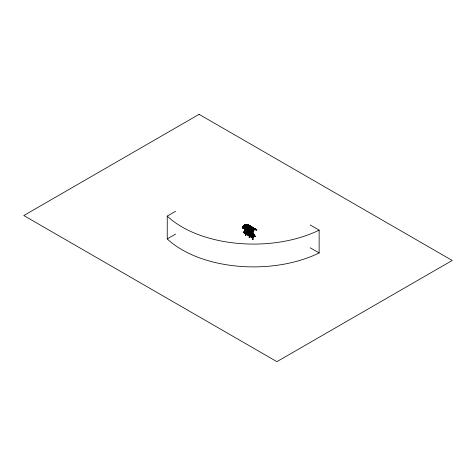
<?xml version="1.0" encoding="UTF-8"?>
<svg xmlns="http://www.w3.org/2000/svg" width="476" height="476" viewBox="0 0 476 476"><rect width="100%" height="100%" fill="white"/><g stroke="black" fill="none" stroke-linecap="round" stroke-linejoin="round"><path stroke-width="0.71" d="M245.301 232.115L245.527 229.015M245.521 232.127L245.747 229.027M249.085 234.359L249.418 231.205L249.347 233.746M252.435 236.215L252.768 233.061L252.655 236.227M253.03 237.512L252.679 237.869L243.278 232.395L243.736 232.145L252.899 237.744L243.587 232.359L243.95 232.02L253.327 237.494L253.631 237.173L244.164 231.901L244.248 231.086L253.672 236.495L253.631 237.024L244.224 231.467L253.559 236.988M253.565 237.244L253.113 237.619L244.01 232.038M253.69 235.971L253.744 235.459L244.45 230.092L244.301 230.58L253.708 235.977L253.672 236.495M243.313 232.413L252.458 237.994L252.899 237.744M255.136 236.399C253.934 237.107 256.659 235.572 255.386 236.227M245.705 224.761L245.455 225.1M246.52 231.461L245.283 230.747L245.229 230.253L254.779 235.715L254.589 235.144M245.438 230.622L245.223 230.039L254.678 235.418L254.743 236.53L254.731 235.906L245.336 230.539M253.184 235.674L253.053 232.877L253.351 234.977M243.968 232.145L244.265 231.622M245.997 233.859L245.711 235.4L245.562 233.127M249.347 237.518C250.59 237.316 248.103 238.339 249.347 236.084M249.769 237.566L249.781 236.102M252.726 239.44C253.916 239.047 251.774 240.41 252.72 237.976M254.583 235.697L254.553 235.882M242.623 227.855L244.902 224.279L245.681 224.345M244.938 224.791L242.921 228.034L245.319 225.499M245.086 224.874L243.075 228.117L245.467 225.582M243.147 228.159L245.432 224.583L247.859 224.69M243.599 228.42L245.61 225.178M244.123 228.724L246.479 225.19M246.211 225.529L244.2 228.766L246.592 226.237M246.366 225.612L244.349 228.855L246.741 226.32M244.652 229.027L246.586 225.743L247.199 225.481M246.741 225.832L244.724 229.069L247.121 226.54M246.812 225.874L244.801 229.117L247.193 226.582M246.967 225.957L244.95 229.2L247.341 226.671M245.176 229.331L247.115 226.046M247.187 226.088L245.205 229.795L254.66 235.18M247.341 226.177L245.2 229.569L254.642 234.942L254.517 235.4M247.49 226.261L245.479 229.503L247.871 226.975M245.562 230.979L245.562 229.551L247.568 226.308L248.252 226.088M245.628 229.593L247.907 226.017M246.151 229.896L248.169 226.653M248.395 226.784L246.455 230.069L248.847 227.534M246.681 230.2L248.96 226.624M248.996 227.129L247.056 230.414L249.448 227.885M247.205 230.503L249.216 227.26L249.9 227.04M249.519 227.433L247.579 230.717L249.971 228.188M247.657 230.765L249.936 227.189M249.971 227.695L247.954 230.937L250.352 228.403M248.18 231.068L250.12 227.784M250.644 228.087L248.633 231.33L251.025 228.795M250.87 228.212L248.859 231.455L251.251 228.926M251.173 228.391L249.156 231.633L251.554 229.099M249.234 231.675L251.245 228.432L251.929 228.212M249.757 231.979L251.774 228.736M250.209 232.24L252.22 228.998L252.911 228.778M252.298 229.039L250.287 232.282L252.601 229.706M252.673 229.254L250.662 232.496L253.053 229.968M250.739 232.544L253.131 229.051M252.899 229.384L250.888 232.627L253.28 230.092M251.263 232.847L253.274 229.605L253.958 229.384M253.422 229.688L251.411 232.931L254.285 229.712L250.162 227.32L247.883 230.896L250.275 228.361M253.577 229.777L251.56 233.02L254.22 229.658L256.576 229.718M252.191 232.419L253.994 229.527L254.41 229.646M253.262 231.08L253.952 229.991M253.619 230.604L251.489 232.978L253.767 229.396L256.272 229.545M245.241 230.045L245.307 229.563M254.642 234.942L254.487 235.144M245.051 224.369L242.849 227.986L245.241 225.451M244.854 224.755L245.128 224.41M244.926 224.797L245.205 224.452L247.71 224.601M245.354 224.541L242.998 228.075L245.39 225.541M250.197 228.319L247.806 230.848L250.084 227.272L245.503 224.624L243.224 228.206L245.616 225.672M245.652 224.714L243.45 228.337L245.842 225.802M245.878 224.845L243.522 228.379L245.919 225.844M245.955 224.886L243.676 228.462L245.991 225.886M250.15 227.32L246.104 224.981L243.825 228.551L246.217 226.017M246.181 225.017L243.974 228.641L246.366 226.106M246.056 225.451L246.33 225.106M246.556 225.231L244.277 228.813L246.669 226.279M246.354 225.624L247.05 225.392M246.705 225.321L244.426 228.896L246.818 226.368M246.782 225.362L244.575 228.986L246.967 226.451M246.657 225.797L247.425 225.612M246.806 225.886L247.08 225.541M246.883 225.927L247.157 225.582M247.032 226.011L247.306 225.666M247.383 225.713L245.027 229.248L247.419 226.713M247.181 226.1L247.877 225.874M247.258 226.142L247.609 225.844M247.407 226.231L248.026 225.957M247.758 225.927L245.402 229.462L247.794 226.927M247.984 226.058L245.777 229.682L248.169 227.147M248.133 226.148L245.854 229.724L248.246 227.189M248.21 226.189L245.925 229.765L248.323 227.23M248.359 226.273L246.08 229.854L248.472 227.32M248.157 226.665L248.853 226.433M248.508 226.362L246.229 229.938L248.621 227.403M248.46 226.838L248.734 226.493M248.811 226.534L246.526 230.11L248.924 227.582M248.883 226.576L246.604 230.158L248.996 227.623M249.037 226.665L246.752 230.241L249.15 227.706M249.061 227.183L249.335 226.838M249.412 226.885L247.127 230.461L249.525 227.927M249.561 226.969L247.282 230.545L249.674 228.016M249.638 227.01L247.353 230.592L249.751 228.058M249.787 227.1L247.431 230.634L249.823 228.099M249.585 227.486L250.281 227.26M250.013 227.23L247.728 230.806L250.049 228.23M249.959 227.706L250.239 227.361M250.388 227.445L248.032 230.979L250.424 228.444M250.186 227.837L250.882 227.605M250.537 227.534L248.258 231.11L250.572 228.534M250.614 227.576L248.329 231.152L250.727 228.623M250.685 227.617L248.407 231.199L250.798 228.664M250.911 227.748L248.555 231.282L250.953 228.748M250.989 227.796L248.781 231.413L251.173 228.879M250.787 228.182L251.066 227.837M250.864 228.224L251.138 227.879L253.571 227.986M251.215 227.921L248.93 231.503L251.328 228.968M251.441 228.052L249.085 231.586L251.477 229.051M251.59 228.141L249.382 231.758L251.774 229.23M251.387 228.528L251.667 228.182M251.816 228.272L249.531 231.848L251.929 229.313M251.887 228.313L249.608 231.889L252 229.361M252.042 228.403L249.686 231.937L252.078 229.402M252.191 228.486L249.983 232.109L252.375 229.575M251.988 228.879L252.268 228.534M252.417 228.617L250.132 232.193L252.53 229.664M252.643 228.748L250.358 232.324L252.756 229.789M252.792 228.837L250.584 232.455L252.976 229.92M252.589 229.224L252.869 228.879M252.667 229.265L253.357 229.039M253.244 229.093L250.959 232.675L253.357 230.14M253.315 229.14L251.036 232.716L253.428 230.182M253.393 229.182L251.185 232.8L253.583 230.271M253.19 229.569L253.47 229.224M254.285 229.712L253.69 229.355L253.345 229.658L251.34 232.889L253.732 230.354M253.565 229.789L253.845 229.444M253.916 229.486L251.637 233.061L251.923 232.752M253.791 229.914L254.071 229.569M245.574 235.245L245.997 235.293M243.879 225.648L242.474 227.772L244.866 225.237M244.414 224.975L242.546 227.814L244.938 225.279M243.343 226.314L242.397 227.724L244.789 225.196M243.432 226.177L244.563 225.065M244.64 225.106L242.32 227.683L244.718 225.148M242.695 227.903L245.092 225.368M245.164 225.41L242.772 227.945L244.712 224.66L245.396 224.44M243.295 228.248L245.693 225.713M245.765 225.755L243.373 228.29L245.313 225.005L245.997 224.785M246.14 225.975L243.748 228.51L245.765 225.267L246.449 225.047M243.896 228.593L246.294 226.058M246.443 226.148L244.051 228.682L245.985 225.398L246.598 225.136M244.497 228.944L246.895 226.409M247.27 226.624L244.878 229.158L247.234 225.624L249.739 225.773M245.104 229.289L247.496 226.755M247.645 226.844L245.253 229.373L247.722 226.885M245.551 229.551L247.948 227.016M245.705 229.634L248.02 227.058M248.395 227.278L246.003 229.807L248.282 226.231L250.715 226.338M246.306 229.985L248.698 227.451M248.769 227.492L246.378 230.027L248.317 226.743L249.079 226.564M249.222 227.754L246.83 230.289L249.109 226.707L251.542 226.814M246.907 230.33L249.299 227.796M249.37 227.837L246.979 230.372L249.257 226.796L251.768 226.945M247.508 230.676L249.9 228.141M248.109 231.027L250.501 228.492M250.876 228.706L248.484 231.241L250.763 227.665L252.482 228.67M251.399 229.01L249.007 231.544L251.286 227.968L253.72 228.069L251.167 227.647M249.311 231.717L251.703 229.182M251.852 229.271L249.46 231.806L251.739 228.224L254.243 228.373M252.226 229.486L249.835 232.02L252.113 228.444L254.618 228.593L252.072 228.165M249.912 232.062L252.304 229.533M252.453 229.616L250.061 232.151L252.072 228.908L252.756 228.688M252.827 229.837L250.435 232.365L252.447 229.129L253.131 228.908M250.513 232.413L252.905 229.878M253.202 230.051L250.81 232.585L252.821 229.343L253.583 229.17M251.114 232.758L253.506 230.223M244.313 231.134L253.631 236.75L253.684 236.239L244.283 230.687L253.089 235.62M254.624 236.167L251.477 234.323M244.349 230.83L244.468 230.104M245.295 229.783L245.223 230.235M254.577 235.406L247.246 231.122M310.197 224.975L319.134 230.134L319.134 252.946A101.114 58.375 0 0 1 167.243 238.922L167.243 216.116L175.62 211.279M167.243 238.922L175.62 234.085M252.81 237.643L243.516 232.276L243.165 232.627M253.643 236.239L253.702 235.662L244.414 230.348M245.313 224.398L246.485 224.416M245.461 224.482L247.556 224.517L247.002 224.452M245.919 224.743L248.008 224.773L245.461 224.351M246.14 224.874L248.234 224.904L245.681 224.482M246.288 224.958L248.383 224.993M246.437 225.047L248.537 225.077M246.592 225.136L248.686 225.166L246.211 224.785M246.967 225.35L249.061 225.38M247.115 225.44L249.21 225.469M247.264 225.523L249.364 225.559L246.883 225.172M247.49 225.654L249.585 225.684L247.109 225.303M247.794 225.826L249.888 225.862L247.336 225.434M247.942 225.916L250.037 225.945M248.169 226.046L250.186 226.035M248.317 226.13L250.412 226.165M248.841 226.433L250.864 226.421M248.996 226.522L251.09 226.552M249.144 226.606L251.239 226.641L248.692 226.213M251.387 226.725L248.877 226.582M249.823 226.998L251.917 227.028L249.364 226.606M249.971 227.088L252.066 227.117M250.12 227.171L252.215 227.207M250.346 227.302L252.441 227.332M250.644 227.474L252.744 227.51M250.798 227.564L252.893 227.593M251.025 227.695L253.119 227.724M251.173 227.778L253.268 227.814L250.715 227.385M253.416 227.897L250.906 227.754M251.846 228.171L253.946 228.2L251.393 227.778M252 228.254L254.095 228.29M252.673 228.647L254.773 228.676M252.827 228.736L254.922 228.766M252.976 228.819L255.071 228.855L252.518 228.426M253.202 228.95L255.297 228.98L252.744 228.557M253.351 229.039L255.445 229.069M253.5 229.123L255.6 229.158M253.648 229.212L255.749 229.242L253.274 228.861M253.875 229.343L255.975 229.373L253.5 228.992M254.029 229.426L256.124 229.462M254.327 229.599L256.421 229.634L253.946 229.254M255.493 229.801L256.802 229.849M256.296 229.872L256.873 229.896L254.398 229.509M246.223 224.916L245.759 224.821M246.395 225.154L248.912 225.297L246.437 224.916M248.05 226.106L250.566 226.249L248.014 225.826M249.704 227.064L250.055 227.129M250.078 227.278L252.589 227.421L250.043 226.998M250.305 227.409L250.727 227.522M250.679 227.623L251.108 227.736M251.953 228.361L254.398 228.462L251.846 228.034M253.381 229.188L253.732 229.254M245.39 224.309L247.782 224.642M245.985 224.654L248.46 225.035M246.663 225.041L249.138 225.428M247.562 225.565L250.114 225.987M247.788 225.695L250.34 226.118M248.24 225.957L250.787 226.38M248.466 226.082L251.013 226.511M248.912 226.344L251.465 226.772M249.138 226.475L251.691 226.903M249.591 226.737L252.143 227.159M249.817 226.868L252.369 227.29M250.269 227.123L252.815 227.552M250.495 227.254L253.042 227.683M250.941 227.516L253.494 227.939M251.62 227.909L254.172 228.331M252.298 228.296L254.844 228.724M252.97 228.688L255.523 229.111M253.726 229.123L256.201 229.503M254.172 229.378L256.647 229.765M254.624 229.64L256.564 229.896M244.224 231.889L253.47 237.28M310.197 247.788L319.134 252.946M246.098 224.981L244.902 224.285L245.497 224.636M249.656 231.134L249.84 233.811M253.684 229.367L252.488 228.659M250.162 227.314L250.757 227.671M243.974 232.056L244.182 231.824M249.894 231.758L250.055 233.805M253.155 230.836L253.155 235.132M253.155 237.28L253.155 239.422M252.72 232.252L252.72 235.114M249.781 231.812L249.781 233.954M249.347 231.08L249.347 233.942M245.997 228.855L245.997 231.711M319.134 230.134A101.114 58.375 0 0 1 167.243 216.116M199.099 114.335L23.8 215.539L276.901 361.665L452.2 260.461L199.099 114.335"/></g></svg>
